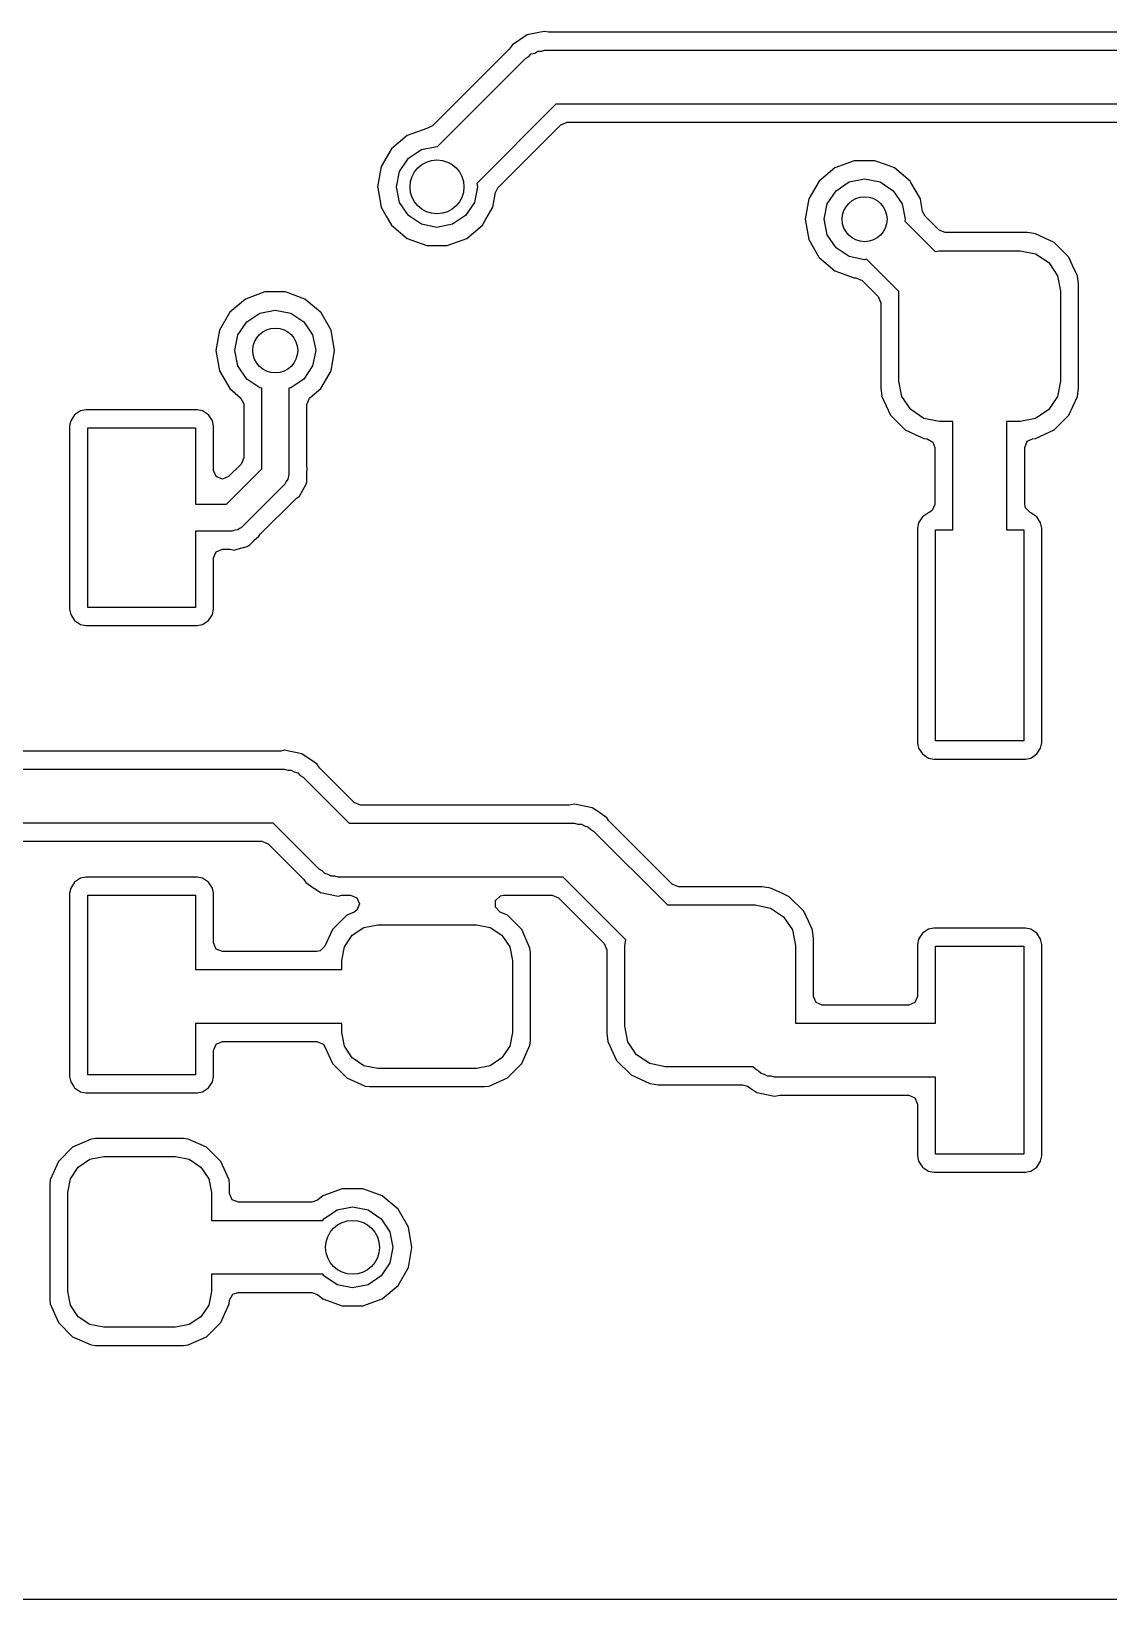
# Model space of a CAD drawing. Extents: x 1.12 to 2.49, y -4.71 to -3.25.
# Drawn here: x 1.2847 to 1.5208, y -4.7099 to -4.3663 of the extents above; entities that cross this region are included whole.
import ezdxf

# ---------------------------------------------------------------- set-up
doc = ezdxf.new("R2010")
doc.units = 0
doc.header["$MEASUREMENT"] = 0
doc.layers.add('BLACK', color=7, linetype='CONTINUOUS')

msp = doc.modelspace()

# ---------------------------------------------------------------- linework, layer by layer
at = {"layer": 'BLACK', "linetype": 'CONTINUOUS'}
for p, q in [((1.39013, -4.36927), (1.38969, -4.36993)), ((1.3934, -4.36709), (1.39013, -4.36927)), ((1.39013, -4.36927), (1.39013, -4.36927)), ((1.39627, -4.36652), (1.3934, -4.36709)), ((1.39724, -4.36632), (1.39627, -4.36652)), ((1.39803, -4.36648), (1.39724, -4.36632)), ((1.39724, -4.36632), (1.39724, -4.36632)), ((1.39841, -4.36652), (1.39803, -4.36648)), ((1.66855, -4.36652), (1.39841, -4.36652)), ((1.38945, -4.37023), (1.37266, -4.38701)), ((1.37372, -4.39155), (1.39307, -4.3722)), ((1.38969, -4.36993), (1.38945, -4.37023)), ((1.39307, -4.3722), (1.39374, -4.37181)), ((1.39374, -4.37181), (1.39429, -4.37126)), ((1.39429, -4.37126), (1.39504, -4.37106)), ((1.39504, -4.37106), (1.39572, -4.37067)), ((1.39572, -4.37067), (1.39649, -4.37067)), ((1.39649, -4.37067), (1.39724, -4.37047)), ((1.39724, -4.37047), (1.69409, -4.37047)), ((1.39969, -4.38228), (1.38233, -4.39964)), ((1.69165, -4.38228), (1.39969, -4.38228)), ((1.38695, -4.40062), (1.40076, -4.38681)), ((1.40076, -4.38681), (1.40213, -4.38624)), ((1.40213, -4.38624), (1.68921, -4.38624)), ((1.36712, -4.38912), (1.36365, -4.39203)), ((1.37136, -4.38758), (1.36712, -4.38912)), ((1.37153, -4.38755), (1.37136, -4.38758)), ((1.37266, -4.38701), (1.37152, -4.38749)), ((1.37152, -4.38749), (1.37153, -4.38755)), ((1.36365, -4.39203), (1.36139, -4.39594)), ((1.36365, -4.39203), (1.36365, -4.39203)), ((1.36736, -4.39413), (1.37023, -4.39221)), ((1.37023, -4.39221), (1.37362, -4.39154)), ((1.37362, -4.39154), (1.37372, -4.39155)), ((1.36139, -4.39594), (1.36061, -4.40038)), ((1.36476, -4.40039), (1.36544, -4.397)), ((1.36544, -4.397), (1.36736, -4.39413)), ((1.46082, -4.39621), (1.45735, -4.39912)), ((1.46506, -4.39467), (1.46082, -4.39621)), ((1.46958, -4.39467), (1.46506, -4.39467)), ((1.47189, -4.3955), (1.46958, -4.39467)), ((1.47383, -4.39621), (1.47189, -4.3955)), ((1.47533, -4.39747), (1.47383, -4.39621)), ((1.36061, -4.40038), (1.36061, -4.40039)), ((1.36061, -4.40039), (1.36065, -4.40062)), ((1.36544, -4.40378), (1.36476, -4.40039)), ((1.38248, -4.40039), (1.38181, -4.40378)), ((1.38233, -4.39964), (1.38248, -4.40039)), ((1.45735, -4.39912), (1.45509, -4.40303)), ((1.45735, -4.39912), (1.45735, -4.39912)), ((1.46106, -4.40122), (1.46393, -4.3993)), ((1.46393, -4.3993), (1.46732, -4.39862)), ((1.46732, -4.39862), (1.47071, -4.3993)), ((1.47071, -4.3993), (1.47359, -4.40122)), ((1.47729, -4.39912), (1.47533, -4.39747)), ((1.47747, -4.39943), (1.47729, -4.39912)), ((1.47955, -4.40303), (1.47747, -4.39943)), ((1.36065, -4.40062), (1.36139, -4.40484)), ((1.36736, -4.40666), (1.36544, -4.40378)), ((1.38181, -4.40378), (1.37989, -4.40666)), ((1.38585, -4.40484), (1.38641, -4.40165)), ((1.38641, -4.40165), (1.38695, -4.40062)), ((1.45509, -4.40303), (1.45431, -4.40748)), ((1.45914, -4.40409), (1.46106, -4.40122)), ((1.47359, -4.40122), (1.47551, -4.40409)), ((1.47965, -4.40361), (1.47955, -4.40303)), ((1.47955, -4.40303), (1.47955, -4.40303)), ((1.47955, -4.40303), (1.47955, -4.40303)), ((1.48003, -4.40575), (1.47965, -4.40361)), ((1.36139, -4.40484), (1.36251, -4.40678)), ((1.36251, -4.40678), (1.36365, -4.40876)), ((1.37023, -4.40858), (1.36736, -4.40666)), ((1.37989, -4.40666), (1.37701, -4.40858)), ((1.38359, -4.40876), (1.38433, -4.40748)), ((1.38433, -4.40748), (1.38585, -4.40484)), ((1.45431, -4.40748), (1.45509, -4.41193)), ((1.45846, -4.40748), (1.45914, -4.40409)), ((1.45914, -4.41087), (1.45846, -4.40748)), ((1.47551, -4.40409), (1.47618, -4.40748)), ((1.47618, -4.40748), (1.4761, -4.4079)), ((1.48057, -4.40678), (1.48003, -4.40575)), ((1.48364, -4.40985), (1.48057, -4.40678)), ((1.36365, -4.40876), (1.36712, -4.41166)), ((1.37362, -4.40925), (1.37023, -4.40858)), ((1.37701, -4.40858), (1.37362, -4.40925)), ((1.38013, -4.41166), (1.38359, -4.40876)), ((1.46106, -4.41374), (1.45914, -4.41087)), ((1.4761, -4.4079), (1.48275, -4.41456)), ((1.485, -4.41041), (1.48364, -4.40985)), ((1.5029, -4.41041), (1.485, -4.41041)), ((1.50439, -4.41061), (1.5029, -4.41041)), ((1.5029, -4.41041), (1.5029, -4.41041)), ((1.50477, -4.41066), (1.50439, -4.41061)), ((1.50886, -4.41257), (1.50477, -4.41066)), ((1.50477, -4.41066), (1.50477, -4.41066)), ((1.36712, -4.41166), (1.37136, -4.41321)), ((1.37136, -4.41321), (1.37136, -4.41321)), ((1.37136, -4.41321), (1.37588, -4.41321)), ((1.37588, -4.41321), (1.38013, -4.41166)), ((1.37588, -4.41321), (1.37588, -4.41321)), ((1.45509, -4.41193), (1.45732, -4.41578)), ((1.46393, -4.41566), (1.46106, -4.41374)), ((1.51206, -4.41576), (1.50886, -4.41257)), ((1.50886, -4.41257), (1.50886, -4.41257)), ((1.45732, -4.41578), (1.45735, -4.41584)), ((1.45735, -4.41584), (1.46082, -4.41875)), ((1.46732, -4.41634), (1.46393, -4.41566)), ((1.46775, -4.41625), (1.46732, -4.41634)), ((1.47482, -4.42333), (1.46775, -4.41625)), ((1.48275, -4.41456), (1.48368, -4.41437)), ((1.48368, -4.41437), (1.5014, -4.41437)), ((1.5014, -4.41437), (1.50479, -4.41504)), ((1.50479, -4.41504), (1.50766, -4.41696)), ((1.50766, -4.41696), (1.50958, -4.41984)), ((1.5129, -4.41758), (1.51206, -4.41576)), ((1.51206, -4.41576), (1.51206, -4.41576)), ((1.51206, -4.41576), (1.51206, -4.41576)), ((1.51382, -4.41955), (1.5129, -4.41758)), ((1.46082, -4.41875), (1.46506, -4.4203)), ((1.46506, -4.4203), (1.46539, -4.4203)), ((1.46539, -4.4203), (1.46676, -4.42086)), ((1.46676, -4.42086), (1.4703, -4.42441)), ((1.50958, -4.41984), (1.51026, -4.42323)), ((1.51397, -4.41986), (1.51382, -4.41955)), ((1.51421, -4.42173), (1.51397, -4.41986)), ((1.33593, -4.42341), (1.33168, -4.42495)), ((1.34045, -4.42341), (1.33593, -4.42341)), ((1.3447, -4.42495), (1.34045, -4.42341)), ((1.4703, -4.42441), (1.47087, -4.42577)), ((1.47482, -4.44291), (1.47482, -4.42333)), ((1.51026, -4.42323), (1.51026, -4.44291)), ((1.51421, -4.44441), (1.51421, -4.42173)), ((1.32822, -4.42786), (1.32596, -4.43177)), ((1.33168, -4.42495), (1.32822, -4.42786)), ((1.32822, -4.42786), (1.32822, -4.42786)), ((1.33193, -4.42996), (1.3348, -4.42804)), ((1.3348, -4.42804), (1.33819, -4.42736)), ((1.33819, -4.42736), (1.34158, -4.42804)), ((1.34158, -4.42804), (1.34445, -4.42996)), ((1.34804, -4.42776), (1.3447, -4.42495)), ((1.34816, -4.42786), (1.34804, -4.42776)), ((1.34843, -4.42833), (1.34816, -4.42786)), ((1.47087, -4.42577), (1.47087, -4.44441)), ((1.33, -4.43283), (1.33193, -4.42996)), ((1.34445, -4.42996), (1.34637, -4.43283)), ((1.35042, -4.43177), (1.34843, -4.42833)), ((1.32596, -4.43177), (1.32518, -4.43622)), ((1.32933, -4.43622), (1.33, -4.43283)), ((1.34637, -4.43283), (1.34705, -4.43622)), ((1.3512, -4.43622), (1.35042, -4.43177)), ((1.35042, -4.43177), (1.35042, -4.43177)), ((1.35042, -4.43177), (1.35042, -4.43177)), ((1.32518, -4.43622), (1.32596, -4.44067)), ((1.33, -4.43961), (1.32933, -4.43622)), ((1.34705, -4.43622), (1.34637, -4.43961)), ((1.35042, -4.44067), (1.3512, -4.43622)), ((1.32596, -4.44067), (1.32822, -4.44458)), ((1.33193, -4.44248), (1.33, -4.43961)), ((1.34637, -4.43961), (1.34445, -4.44248)), ((1.34816, -4.44458), (1.35042, -4.44067)), ((1.32822, -4.44458), (1.32822, -4.44458)), ((1.32822, -4.44458), (1.33059, -4.44657)), ((1.3348, -4.4444), (1.33193, -4.44248)), ((1.33524, -4.44449), (1.3348, -4.4444)), ((1.33524, -4.46216), (1.33524, -4.44449)), ((1.34158, -4.4444), (1.34114, -4.44449)), ((1.34114, -4.44449), (1.34114, -4.46339)), ((1.34445, -4.44248), (1.34158, -4.4444)), ((1.34579, -4.44657), (1.34816, -4.44458)), ((1.34816, -4.44458), (1.34816, -4.44458)), ((1.34816, -4.44458), (1.34816, -4.44458)), ((1.47087, -4.44441), (1.47087, -4.44441)), ((1.47087, -4.44441), (1.47111, -4.44628)), ((1.4755, -4.4463), (1.47482, -4.44291)), ((1.51026, -4.44291), (1.50958, -4.4463)), ((1.51397, -4.44628), (1.51421, -4.44441)), ((1.33059, -4.44657), (1.33127, -4.44788)), ((1.33127, -4.44788), (1.33128, -4.44805)), ((1.33128, -4.44805), (1.33128, -4.45972)), ((1.3451, -4.44805), (1.34566, -4.44669)), ((1.3451, -4.46149), (1.3451, -4.44805)), ((1.34566, -4.44669), (1.34579, -4.44657)), ((1.47111, -4.44628), (1.47302, -4.45038)), ((1.47742, -4.44918), (1.4755, -4.4463)), ((1.50958, -4.4463), (1.50766, -4.44918)), ((1.51206, -4.45038), (1.51397, -4.44628)), ((1.29336, -4.45161), (1.29313, -4.45276)), ((1.29423, -4.4503), (1.29336, -4.45161)), ((1.29336, -4.45161), (1.29336, -4.45161)), ((1.29554, -4.44942), (1.29423, -4.4503)), ((1.2967, -4.44919), (1.29554, -4.44942)), ((1.29554, -4.44942), (1.29554, -4.44942)), ((1.29554, -4.44942), (1.29554, -4.44942)), ((1.29554, -4.44942), (1.29554, -4.44942)), ((1.3211, -4.44919), (1.2967, -4.44919)), ((1.2967, -4.44919), (1.2967, -4.44919)), ((1.2967, -4.44919), (1.2967, -4.44919)), ((1.32225, -4.44942), (1.3211, -4.44919)), ((1.32356, -4.4503), (1.32225, -4.44942)), ((1.32444, -4.45161), (1.32356, -4.4503)), ((1.32467, -4.45276), (1.32444, -4.45161)), ((1.32444, -4.45161), (1.32444, -4.45161)), ((1.32444, -4.45161), (1.32444, -4.45161)), ((1.47302, -4.45038), (1.47302, -4.45038)), ((1.47302, -4.45038), (1.47622, -4.45357)), ((1.48029, -4.4511), (1.47742, -4.44918)), ((1.48368, -4.45177), (1.48029, -4.4511)), ((1.48663, -4.45177), (1.48368, -4.45177)), ((1.48663, -4.4755), (1.48663, -4.45177)), ((1.5014, -4.45177), (1.49844, -4.45177)), ((1.49844, -4.45177), (1.49844, -4.4755)), ((1.50479, -4.4511), (1.5014, -4.45177)), ((1.50766, -4.44918), (1.50479, -4.4511)), ((1.50886, -4.45357), (1.51206, -4.45038)), ((1.29313, -4.45276), (1.29313, -4.49291)), ((1.29709, -4.49252), (1.29709, -4.45315)), ((1.29709, -4.45315), (1.32071, -4.45315)), ((1.32071, -4.45315), (1.32071, -4.46988)), ((1.32467, -4.46248), (1.32467, -4.45276)), ((1.32467, -4.45276), (1.32467, -4.45276)), ((1.47622, -4.45357), (1.47622, -4.45357)), ((1.47622, -4.45357), (1.47622, -4.45357)), ((1.47622, -4.45357), (1.48031, -4.45548)), ((1.48031, -4.45548), (1.481, -4.45557)), ((1.481, -4.45557), (1.48228, -4.45631)), ((1.50297, -4.45612), (1.50408, -4.45557)), ((1.50408, -4.45557), (1.50477, -4.45548)), ((1.50477, -4.45548), (1.50886, -4.45357)), ((1.48228, -4.45631), (1.48268, -4.45749)), ((1.48268, -4.45749), (1.48268, -4.46993)), ((1.5024, -4.45749), (1.50297, -4.45612)), ((1.5024, -4.46994), (1.5024, -4.45749)), ((1.32752, -4.46988), (1.33524, -4.46216)), ((1.33071, -4.46109), (1.32796, -4.46384)), ((1.33128, -4.45972), (1.33071, -4.46109)), ((1.34518, -4.46187), (1.3451, -4.46149)), ((1.34513, -4.463), (1.34519, -4.4621)), ((1.34519, -4.4621), (1.34515, -4.46187)), ((1.34515, -4.46187), (1.34518, -4.46187)), ((1.34519, -4.4621), (1.34519, -4.4621)), ((1.32523, -4.46384), (1.32467, -4.46248)), ((1.32659, -4.46441), (1.32523, -4.46384)), ((1.32796, -4.46384), (1.32659, -4.46441)), ((1.34028, -4.46547), (1.33083, -4.47492)), ((1.34055, -4.46489), (1.34028, -4.46547)), ((1.34096, -4.4644), (1.34055, -4.46489)), ((1.34108, -4.46376), (1.34096, -4.4644)), ((1.34113, -4.46364), (1.34108, -4.46376)), ((1.34114, -4.46339), (1.34111, -4.46357)), ((1.34111, -4.46357), (1.34113, -4.46364)), ((1.3443, -4.46664), (1.34498, -4.4655)), ((1.34498, -4.4655), (1.34505, -4.4653)), ((1.34498, -4.4655), (1.34498, -4.4655)), ((1.34498, -4.4655), (1.34498, -4.4655)), ((1.34505, -4.4653), (1.3451, -4.46509)), ((1.3451, -4.46357), (1.34513, -4.463)), ((1.3451, -4.46362), (1.3451, -4.46357)), ((1.3451, -4.46509), (1.3451, -4.46362)), ((1.33497, -4.47638), (1.34251, -4.46884)), ((1.34251, -4.46884), (1.34277, -4.46862)), ((1.34277, -4.46862), (1.34352, -4.4681)), ((1.34352, -4.4681), (1.3442, -4.46681)), ((1.3442, -4.46681), (1.34423, -4.46676)), ((1.34423, -4.46676), (1.3443, -4.46664)), ((1.32071, -4.46988), (1.32752, -4.46988)), ((1.48002, -4.47265), (1.47915, -4.47396)), ((1.48133, -4.47177), (1.48002, -4.47265)), ((1.48149, -4.47171), (1.48133, -4.47177)), ((1.48211, -4.47129), (1.48149, -4.47171)), ((1.48268, -4.46993), (1.48211, -4.47129)), ((1.50255, -4.47068), (1.5024, -4.46994)), ((1.50359, -4.47173), (1.50255, -4.47068)), ((1.50371, -4.47177), (1.50359, -4.47173)), ((1.50502, -4.47265), (1.50371, -4.47177)), ((1.50589, -4.47396), (1.50502, -4.47265)), ((1.32874, -4.47579), (1.32071, -4.47579)), ((1.32071, -4.47579), (1.32071, -4.49252)), ((1.32935, -4.47557), (1.32874, -4.47579)), ((1.32999, -4.47551), (1.32935, -4.47557)), ((1.33052, -4.47514), (1.32999, -4.47551)), ((1.33064, -4.4751), (1.33052, -4.47514)), ((1.33068, -4.47503), (1.33064, -4.4751)), ((1.33083, -4.47492), (1.33068, -4.47503)), ((1.47915, -4.47396), (1.47892, -4.47511)), ((1.47892, -4.47511), (1.47892, -4.52215)), ((1.47915, -4.47396), (1.47915, -4.47396)), ((1.48287, -4.52176), (1.48287, -4.4755)), ((1.48287, -4.4755), (1.48663, -4.4755)), ((1.49844, -4.4755), (1.50217, -4.4755)), ((1.50217, -4.4755), (1.50217, -4.52176)), ((1.50612, -4.47511), (1.50589, -4.47396)), ((1.50589, -4.47396), (1.50589, -4.47396)), ((1.50589, -4.47396), (1.50589, -4.47396)), ((1.50612, -4.52215), (1.50612, -4.47511)), ((1.32917, -4.47994), (1.33057, -4.4795)), ((1.33057, -4.4795), (1.33062, -4.47949)), ((1.33062, -4.47949), (1.33205, -4.47914)), ((1.33205, -4.47914), (1.33224, -4.47904)), ((1.33205, -4.47914), (1.33205, -4.47914)), ((1.33224, -4.47904), (1.33242, -4.47892)), ((1.33242, -4.47892), (1.33259, -4.47876)), ((1.33259, -4.47876), (1.33346, -4.47789)), ((1.33346, -4.47789), (1.3335, -4.47785)), ((1.3335, -4.47785), (1.3346, -4.47688)), ((1.3346, -4.47688), (1.33473, -4.47668)), ((1.3346, -4.47688), (1.3346, -4.47688)), ((1.33473, -4.47668), (1.33476, -4.4767)), ((1.33476, -4.4767), (1.33497, -4.47638)), ((1.32467, -4.48167), (1.32523, -4.48031)), ((1.32467, -4.49291), (1.32467, -4.48167)), ((1.32523, -4.48031), (1.32659, -4.47974)), ((1.32659, -4.47974), (1.32794, -4.47974)), ((1.32794, -4.47974), (1.32828, -4.47978)), ((1.32828, -4.47978), (1.32917, -4.47994)), ((1.32917, -4.47994), (1.32917, -4.47994)), ((1.32917, -4.47994), (1.32917, -4.47994)), ((1.29313, -4.49291), (1.29336, -4.49406)), ((1.29313, -4.49291), (1.29313, -4.49291)), ((1.32071, -4.49252), (1.29709, -4.49252)), ((1.32444, -4.49406), (1.32467, -4.49291)), ((1.29336, -4.49406), (1.29336, -4.49406)), ((1.29336, -4.49406), (1.29336, -4.49406)), ((1.29336, -4.49406), (1.29336, -4.49406)), ((1.29336, -4.49406), (1.29423, -4.49537)), ((1.29423, -4.49537), (1.29423, -4.49537)), ((1.29423, -4.49537), (1.29554, -4.49625)), ((1.29554, -4.49625), (1.2967, -4.49648)), ((1.2967, -4.49648), (1.3211, -4.49648)), ((1.3211, -4.49648), (1.32225, -4.49625)), ((1.32225, -4.49625), (1.32356, -4.49537)), ((1.32356, -4.49537), (1.32444, -4.49406)), ((1.339, -4.524), (1.26118, -4.524)), ((1.33937, -4.52396), (1.339, -4.524)), ((1.34016, -4.5238), (1.33937, -4.52396)), ((1.34401, -4.52457), (1.34016, -4.5238)), ((1.34016, -4.5238), (1.34016, -4.5238)), ((1.47892, -4.52215), (1.47892, -4.52215)), ((1.47892, -4.52215), (1.47915, -4.52331)), ((1.47915, -4.52331), (1.47915, -4.52331)), ((1.47915, -4.52331), (1.47915, -4.52331)), ((1.47915, -4.52331), (1.47915, -4.52331)), ((1.47915, -4.52331), (1.47999, -4.52457)), ((1.50217, -4.52176), (1.48287, -4.52176)), ((1.50502, -4.52461), (1.50589, -4.52331)), ((1.50589, -4.52331), (1.50612, -4.52215)), ((1.50612, -4.52215), (1.50612, -4.52215)), ((1.34518, -4.52535), (1.34401, -4.52457)), ((1.34727, -4.52675), (1.34518, -4.52535)), ((1.34518, -4.52535), (1.34518, -4.52535)), ((1.34771, -4.52741), (1.34727, -4.52675)), ((1.34727, -4.52675), (1.34727, -4.52675)), ((1.34795, -4.52771), (1.34771, -4.52741)), ((1.35549, -4.53524), (1.34795, -4.52771)), ((1.47999, -4.52457), (1.48002, -4.52461)), ((1.48002, -4.52461), (1.48133, -4.52549)), ((1.48133, -4.52549), (1.48248, -4.52572)), ((1.48248, -4.52572), (1.50256, -4.52572)), ((1.50256, -4.52572), (1.50371, -4.52549)), ((1.50371, -4.52549), (1.50502, -4.52461)), ((1.25875, -4.52795), (1.34016, -4.52795)), ((1.34016, -4.52795), (1.34091, -4.52815)), ((1.34091, -4.52815), (1.34169, -4.52815)), ((1.34169, -4.52815), (1.34236, -4.52854)), ((1.34236, -4.52854), (1.34311, -4.52874)), ((1.34311, -4.52874), (1.34366, -4.52929)), ((1.34366, -4.52929), (1.34433, -4.52968)), ((1.34433, -4.52968), (1.35441, -4.53976)), ((1.35685, -4.53581), (1.35549, -4.53524)), ((1.40258, -4.53581), (1.35685, -4.53581)), ((1.40296, -4.53577), (1.40258, -4.53581)), ((1.40374, -4.53561), (1.40296, -4.53577)), ((1.40759, -4.53638), (1.40374, -4.53561)), ((1.40374, -4.53561), (1.40374, -4.53561)), ((1.40876, -4.53716), (1.40759, -4.53638)), ((1.41085, -4.53856), (1.40876, -4.53716)), ((1.40876, -4.53716), (1.40876, -4.53716)), ((1.33771, -4.53976), (1.2563, -4.53976)), ((1.34779, -4.54985), (1.33771, -4.53976)), ((1.35441, -4.53976), (1.40374, -4.53976)), ((1.40374, -4.53976), (1.40449, -4.53996)), ((1.40449, -4.53996), (1.40527, -4.53996)), ((1.40527, -4.53996), (1.40594, -4.54035)), ((1.40594, -4.54035), (1.40669, -4.54055)), ((1.40669, -4.54055), (1.40724, -4.5411)), ((1.40724, -4.5411), (1.40792, -4.54149)), ((1.4113, -4.53922), (1.41085, -4.53856)), ((1.41085, -4.53856), (1.41085, -4.53856)), ((1.41154, -4.53952), (1.4113, -4.53922)), ((1.42517, -4.55316), (1.41154, -4.53952)), ((1.25746, -4.54372), (1.33527, -4.54372)), ((1.33527, -4.54372), (1.33664, -4.54429)), ((1.33664, -4.54429), (1.34417, -4.55182)), ((1.40792, -4.54149), (1.4241, -4.55768)), ((1.2967, -4.55156), (1.29554, -4.55178)), ((1.3211, -4.55156), (1.2967, -4.55156)), ((1.2967, -4.55156), (1.2967, -4.55156)), ((1.2967, -4.55156), (1.2967, -4.55156)), ((1.32225, -4.55178), (1.3211, -4.55156)), ((1.34847, -4.55023), (1.34779, -4.54985)), ((1.34902, -4.55078), (1.34847, -4.55023)), ((1.34977, -4.55098), (1.34902, -4.55078)), ((1.35044, -4.55137), (1.34977, -4.55098)), ((1.35122, -4.55137), (1.35044, -4.55137)), ((1.35197, -4.55157), (1.35122, -4.55137)), ((1.40129, -4.55157), (1.35197, -4.55157)), ((1.41501, -4.56529), (1.40129, -4.55157)), ((1.29336, -4.55397), (1.29313, -4.55512)), ((1.29313, -4.55512), (1.29313, -4.59527)), ((1.29423, -4.55266), (1.29336, -4.55397)), ((1.29336, -4.55397), (1.29336, -4.55397)), ((1.29554, -4.55178), (1.29423, -4.55266)), ((1.29554, -4.55178), (1.29554, -4.55178)), ((1.29554, -4.55178), (1.29554, -4.55178)), ((1.29554, -4.55178), (1.29554, -4.55178)), ((1.32356, -4.55266), (1.32225, -4.55178)), ((1.32444, -4.55397), (1.32356, -4.55266)), ((1.32467, -4.55512), (1.32444, -4.55397)), ((1.32444, -4.55397), (1.32444, -4.55397)), ((1.32444, -4.55397), (1.32444, -4.55397)), ((1.32467, -4.56596), (1.32467, -4.55512)), ((1.32467, -4.55512), (1.32467, -4.55512)), ((1.34417, -4.55182), (1.34441, -4.55211)), ((1.34441, -4.55211), (1.34486, -4.55278)), ((1.34486, -4.55278), (1.34663, -4.55397)), ((1.34663, -4.55397), (1.34695, -4.55418)), ((1.34695, -4.55418), (1.34812, -4.55496)), ((1.34812, -4.55496), (1.34812, -4.55496)), ((1.34812, -4.55496), (1.35197, -4.55572)), ((1.42654, -4.55372), (1.42517, -4.55316)), ((1.44481, -4.55372), (1.42654, -4.55372)), ((1.4463, -4.55392), (1.44481, -4.55372)), ((1.44481, -4.55372), (1.44481, -4.55372)), ((1.44668, -4.55397), (1.4463, -4.55392)), ((1.44915, -4.55512), (1.44668, -4.55397)), ((1.45077, -4.55588), (1.44915, -4.55512)), ((1.29709, -4.59488), (1.29709, -4.55551)), ((1.29709, -4.55551), (1.32071, -4.55551)), ((1.32071, -4.55551), (1.32071, -4.57185)), ((1.35197, -4.55572), (1.35275, -4.55557)), ((1.35197, -4.55572), (1.35197, -4.55572)), ((1.35197, -4.55572), (1.35197, -4.55572)), ((1.35275, -4.55557), (1.35313, -4.55553)), ((1.35313, -4.55553), (1.3547, -4.55553)), ((1.3547, -4.55553), (1.35606, -4.5561)), ((1.35606, -4.5561), (1.35662, -4.55746)), ((1.35662, -4.55746), (1.35606, -4.55882)), ((1.38642, -4.55816), (1.38645, -4.55668)), ((1.38744, -4.55923), (1.38642, -4.55816)), ((1.38645, -4.55668), (1.38752, -4.55566)), ((1.38752, -4.55566), (1.38822, -4.55553)), ((1.38822, -4.55553), (1.39886, -4.55553)), ((1.39886, -4.55553), (1.40022, -4.5561)), ((1.40022, -4.5561), (1.41024, -4.56612)), ((1.4241, -4.55768), (1.44331, -4.55768)), ((1.44331, -4.55768), (1.4467, -4.55835)), ((1.4467, -4.55835), (1.44957, -4.56027)), ((1.45397, -4.55907), (1.45077, -4.55588)), ((1.45077, -4.55588), (1.45077, -4.55588)), ((1.35383, -4.55995), (1.3507, -4.56308)), ((1.35547, -4.55923), (1.35383, -4.55995)), ((1.35606, -4.55882), (1.35547, -4.55923)), ((1.35762, -4.56261), (1.36063, -4.56201)), ((1.36063, -4.56201), (1.38228, -4.56201)), ((1.38228, -4.56201), (1.3853, -4.56261)), ((1.38909, -4.55995), (1.38744, -4.55923)), ((1.39221, -4.56308), (1.38909, -4.55995)), ((1.38909, -4.55995), (1.38909, -4.55995)), ((1.44957, -4.56027), (1.45149, -4.56315)), ((1.45499, -4.56126), (1.45397, -4.55907)), ((1.45397, -4.55907), (1.45397, -4.55907)), ((1.45397, -4.55907), (1.45397, -4.55907)), ((1.4558, -4.563), (1.45499, -4.56126)), ((1.3507, -4.56308), (1.34908, -4.56674)), ((1.35336, -4.56687), (1.35506, -4.56431)), ((1.35506, -4.56431), (1.35762, -4.56261)), ((1.3853, -4.56261), (1.38785, -4.56431)), ((1.38785, -4.56431), (1.38956, -4.56687)), ((1.394, -4.56713), (1.39221, -4.56308)), ((1.39221, -4.56308), (1.39221, -4.56308)), ((1.39221, -4.56308), (1.39221, -4.56308)), ((1.41476, -4.56654), (1.41501, -4.56529)), ((1.45149, -4.56315), (1.45217, -4.56654)), ((1.45588, -4.56317), (1.4558, -4.563)), ((1.45612, -4.56503), (1.45588, -4.56317)), ((1.45612, -4.57771), (1.45612, -4.56503)), ((1.45612, -4.56503), (1.45612, -4.56503)), ((1.47915, -4.56518), (1.47892, -4.56633)), ((1.48002, -4.56387), (1.47915, -4.56518)), ((1.47915, -4.56518), (1.47915, -4.56518)), ((1.48133, -4.563), (1.48002, -4.56387)), ((1.48248, -4.56277), (1.48133, -4.563)), ((1.48133, -4.563), (1.48133, -4.563)), ((1.48133, -4.563), (1.48133, -4.563)), ((1.48133, -4.563), (1.48133, -4.563)), ((1.50256, -4.56277), (1.48248, -4.56277)), ((1.48248, -4.56277), (1.48248, -4.56277)), ((1.48248, -4.56277), (1.48248, -4.56277)), ((1.50371, -4.563), (1.50256, -4.56277)), ((1.50502, -4.56387), (1.50371, -4.563)), ((1.50589, -4.56518), (1.50502, -4.56387)), ((1.50612, -4.56633), (1.50589, -4.56518)), ((1.50589, -4.56518), (1.50589, -4.56518)), ((1.50589, -4.56518), (1.50589, -4.56518)), ((1.32523, -4.56733), (1.32467, -4.56596)), ((1.32659, -4.56789), (1.32523, -4.56733)), ((1.34732, -4.56789), (1.32659, -4.56789)), ((1.34801, -4.56776), (1.34732, -4.56789)), ((1.34908, -4.56674), (1.34801, -4.56776)), ((1.35276, -4.56988), (1.35336, -4.56687)), ((1.38956, -4.56687), (1.39016, -4.56988)), ((1.39411, -4.56812), (1.394, -4.56713)), ((1.39411, -4.5874), (1.39411, -4.56812)), ((1.41024, -4.56612), (1.41081, -4.56748)), ((1.41081, -4.56748), (1.41081, -4.58575)), ((1.41476, -4.58425), (1.41476, -4.56654)), ((1.45217, -4.56654), (1.45217, -4.58359)), ((1.47892, -4.56633), (1.47892, -4.57771)), ((1.48287, -4.58359), (1.48287, -4.56672)), ((1.48287, -4.56672), (1.50217, -4.56672)), ((1.50217, -4.56672), (1.50217, -4.61227)), ((1.50612, -4.61266), (1.50612, -4.56633)), ((1.32071, -4.57185), (1.35276, -4.57185)), ((1.35276, -4.57185), (1.35276, -4.56988)), ((1.39016, -4.56988), (1.39016, -4.58563)), ((1.45669, -4.57907), (1.45612, -4.57771)), ((1.45805, -4.57964), (1.45669, -4.57907)), ((1.47835, -4.57907), (1.47699, -4.57964)), ((1.47892, -4.57771), (1.47835, -4.57907)), ((1.47699, -4.57964), (1.45805, -4.57964)), ((1.35276, -4.58366), (1.32071, -4.58366)), ((1.32071, -4.58366), (1.32071, -4.59488)), ((1.35276, -4.58563), (1.35276, -4.58366)), ((1.35336, -4.58864), (1.35276, -4.58563)), ((1.39016, -4.58563), (1.38956, -4.58864)), ((1.41081, -4.58575), (1.41081, -4.58575)), ((1.41081, -4.58575), (1.41105, -4.58762)), ((1.41544, -4.58764), (1.41476, -4.58425)), ((1.45217, -4.58359), (1.48287, -4.58359)), ((1.32467, -4.58955), (1.32523, -4.58818)), ((1.32467, -4.59527), (1.32467, -4.58955)), ((1.32523, -4.58818), (1.32659, -4.58762)), ((1.32659, -4.58762), (1.34732, -4.58762)), ((1.34732, -4.58762), (1.34868, -4.58818)), ((1.34868, -4.58818), (1.34908, -4.58877)), ((1.34908, -4.58877), (1.3507, -4.59243)), ((1.35506, -4.5912), (1.35336, -4.58864)), ((1.38956, -4.58864), (1.38785, -4.5912)), ((1.39221, -4.59243), (1.394, -4.58839)), ((1.394, -4.58839), (1.39411, -4.5874)), ((1.41105, -4.58762), (1.41296, -4.59172)), ((1.41736, -4.59052), (1.41544, -4.58764)), ((1.3507, -4.59243), (1.35383, -4.59556)), ((1.35762, -4.5929), (1.35506, -4.5912)), ((1.36063, -4.5935), (1.35762, -4.5929)), ((1.3853, -4.5929), (1.38228, -4.5935)), ((1.38785, -4.5912), (1.3853, -4.5929)), ((1.38909, -4.59556), (1.39221, -4.59243)), ((1.41296, -4.59172), (1.41296, -4.59172)), ((1.41296, -4.59172), (1.41616, -4.59491)), ((1.42023, -4.59244), (1.41736, -4.59052)), ((1.42362, -4.59311), (1.42023, -4.59244)), ((1.29313, -4.59527), (1.29313, -4.59527)), ((1.29313, -4.59527), (1.29336, -4.59643)), ((1.29336, -4.59643), (1.29336, -4.59643)), ((1.29336, -4.59643), (1.29336, -4.59643)), ((1.29336, -4.59643), (1.29336, -4.59643)), ((1.29336, -4.59643), (1.29406, -4.59747)), ((1.32071, -4.59488), (1.29709, -4.59488)), ((1.32356, -4.59773), (1.32444, -4.59643)), ((1.32444, -4.59643), (1.32467, -4.59527)), ((1.35383, -4.59556), (1.35787, -4.59735)), ((1.38228, -4.5935), (1.36063, -4.5935)), ((1.38504, -4.59735), (1.38909, -4.59556)), ((1.41616, -4.59491), (1.41616, -4.59491)), ((1.41616, -4.59491), (1.41616, -4.59491)), ((1.41616, -4.59491), (1.42025, -4.59682)), ((1.44283, -4.59311), (1.42362, -4.59311)), ((1.44339, -4.59367), (1.44283, -4.59311)), ((1.44407, -4.59406), (1.44339, -4.59367)), ((1.44462, -4.59461), (1.44407, -4.59406)), ((1.44537, -4.59481), (1.44462, -4.59461)), ((1.44604, -4.5952), (1.44537, -4.59481)), ((1.44682, -4.5952), (1.44604, -4.5952)), ((1.44757, -4.5954), (1.44682, -4.5952)), ((1.48287, -4.5954), (1.44757, -4.5954)), ((1.48287, -4.61227), (1.48287, -4.5954)), ((1.29406, -4.59747), (1.29423, -4.59773)), ((1.29423, -4.59773), (1.29554, -4.59861)), ((1.29554, -4.59861), (1.2967, -4.59884)), ((1.2967, -4.59884), (1.3211, -4.59884)), ((1.3211, -4.59884), (1.32225, -4.59861)), ((1.32225, -4.59861), (1.32356, -4.59773)), ((1.35787, -4.59735), (1.35787, -4.59735)), ((1.35787, -4.59735), (1.35886, -4.59746)), ((1.35886, -4.59746), (1.38405, -4.59746)), ((1.38405, -4.59746), (1.38504, -4.59735)), ((1.42025, -4.59682), (1.42212, -4.59707)), ((1.42212, -4.59707), (1.44056, -4.59707)), ((1.44056, -4.59707), (1.44163, -4.59739)), ((1.44163, -4.59739), (1.44214, -4.59773)), ((1.44214, -4.59773), (1.44372, -4.59879)), ((1.44372, -4.59879), (1.44372, -4.59879)), ((1.44372, -4.59879), (1.44757, -4.59955)), ((1.44757, -4.59955), (1.44835, -4.5994)), ((1.44757, -4.59955), (1.44757, -4.59955)), ((1.44757, -4.59955), (1.44757, -4.59955)), ((1.44835, -4.5994), (1.44873, -4.59936)), ((1.44873, -4.59936), (1.47699, -4.59936)), ((1.47699, -4.59936), (1.47835, -4.59993)), ((1.47835, -4.59993), (1.47892, -4.60129)), ((1.47892, -4.60129), (1.47892, -4.61266)), ((1.29783, -4.60895), (1.29379, -4.61074)), ((1.29882, -4.60884), (1.29783, -4.60895)), ((1.3181, -4.60884), (1.29882, -4.60884)), ((1.29882, -4.60884), (1.29882, -4.60884)), ((1.3186, -4.6089), (1.3181, -4.60884)), ((1.3181, -4.60884), (1.3181, -4.60884)), ((1.31909, -4.60895), (1.3186, -4.6089)), ((1.32314, -4.61074), (1.31909, -4.60895)), ((1.29379, -4.61074), (1.29066, -4.61387)), ((1.29502, -4.6151), (1.29758, -4.61339)), ((1.29758, -4.61339), (1.30059, -4.6128)), ((1.30059, -4.6128), (1.31634, -4.6128)), ((1.31634, -4.6128), (1.31935, -4.61339)), ((1.31935, -4.61339), (1.32191, -4.6151)), ((1.32627, -4.61387), (1.32314, -4.61074)), ((1.32314, -4.61074), (1.32314, -4.61074)), ((1.47892, -4.61266), (1.47915, -4.61382)), ((1.50217, -4.61227), (1.48287, -4.61227)), ((1.50589, -4.61382), (1.50612, -4.61266)), ((1.29066, -4.61387), (1.28887, -4.61791)), ((1.29332, -4.61766), (1.29502, -4.6151)), ((1.32191, -4.6151), (1.32361, -4.61766)), ((1.32805, -4.61791), (1.32627, -4.61387)), ((1.32627, -4.61387), (1.32627, -4.61387)), ((1.32627, -4.61387), (1.32627, -4.61387)), ((1.47915, -4.61382), (1.47915, -4.61382)), ((1.47915, -4.61382), (1.47915, -4.61382)), ((1.47915, -4.61382), (1.47915, -4.61382)), ((1.47915, -4.61382), (1.48002, -4.61513)), ((1.48002, -4.61513), (1.48002, -4.61513)), ((1.48002, -4.61513), (1.48133, -4.616)), ((1.48133, -4.616), (1.48248, -4.61623)), ((1.48248, -4.61623), (1.50256, -4.61623)), ((1.50256, -4.61623), (1.50371, -4.616)), ((1.50371, -4.616), (1.50502, -4.61513)), ((1.50502, -4.61513), (1.50589, -4.61382)), ((1.28887, -4.61791), (1.28876, -4.6189)), ((1.28876, -4.6189), (1.28876, -4.64409)), ((1.29272, -4.62067), (1.29332, -4.61766)), ((1.32361, -4.61766), (1.32421, -4.62067)), ((1.32817, -4.6189), (1.32805, -4.61791)), ((1.32817, -4.62089), (1.32817, -4.6189)), ((1.32817, -4.6189), (1.32817, -4.6189)), ((1.35286, -4.61986), (1.34861, -4.62141)), ((1.35738, -4.61986), (1.35286, -4.61986)), ((1.36019, -4.62089), (1.35738, -4.61986)), ((1.29272, -4.64232), (1.29272, -4.62067)), ((1.32421, -4.62067), (1.32421, -4.62677)), ((1.32873, -4.62225), (1.32817, -4.62089)), ((1.3301, -4.62281), (1.32873, -4.62225)), ((1.34623, -4.62281), (1.3301, -4.62281)), ((1.34747, -4.62236), (1.34623, -4.62281)), ((1.34861, -4.62141), (1.34747, -4.62236)), ((1.35173, -4.62449), (1.35512, -4.62382)), ((1.35512, -4.62382), (1.35851, -4.62449)), ((1.36162, -4.62141), (1.36019, -4.62089)), ((1.36509, -4.62431), (1.36162, -4.62141)), ((1.32421, -4.62677), (1.34861, -4.62677)), ((1.34861, -4.62677), (1.34885, -4.62641)), ((1.34885, -4.62641), (1.35173, -4.62449)), ((1.35851, -4.62449), (1.36138, -4.62641)), ((1.36138, -4.62641), (1.3633, -4.62929)), ((1.36735, -4.62823), (1.36509, -4.62431)), ((1.36509, -4.62431), (1.36509, -4.62431)), ((1.3633, -4.62929), (1.36398, -4.63268)), ((1.36813, -4.63268), (1.36735, -4.62823)), ((1.36735, -4.62823), (1.36735, -4.62823)), ((1.36735, -4.62823), (1.36735, -4.62823)), ((1.36398, -4.63268), (1.3633, -4.63607)), ((1.36735, -4.63713), (1.36813, -4.63268)), ((1.3633, -4.63607), (1.36138, -4.63894)), ((1.36509, -4.64104), (1.36735, -4.63713)), ((1.34861, -4.63858), (1.32421, -4.63858)), ((1.32421, -4.63858), (1.32421, -4.64232)), ((1.34885, -4.63894), (1.34861, -4.63858)), ((1.35173, -4.64086), (1.34885, -4.63894)), ((1.35512, -4.64154), (1.35173, -4.64086)), ((1.35851, -4.64086), (1.35512, -4.64154)), ((1.36138, -4.63894), (1.35851, -4.64086)), ((1.36162, -4.64395), (1.36509, -4.64104)), ((1.28876, -4.64409), (1.28887, -4.64508)), ((1.28876, -4.64409), (1.28876, -4.64409)), ((1.29332, -4.64534), (1.29272, -4.64232)), ((1.32421, -4.64232), (1.32361, -4.64534)), ((1.32805, -4.64508), (1.32815, -4.64425)), ((1.32815, -4.64425), (1.32887, -4.64296)), ((1.32887, -4.64296), (1.33007, -4.64254)), ((1.33007, -4.64254), (1.34623, -4.64254)), ((1.34623, -4.64254), (1.34747, -4.64299)), ((1.34747, -4.64299), (1.34861, -4.64395)), ((1.34861, -4.64395), (1.35286, -4.64549)), ((1.35738, -4.64549), (1.36162, -4.64395)), ((1.28887, -4.64508), (1.29066, -4.64912)), ((1.29502, -4.64789), (1.29332, -4.64534)), ((1.29758, -4.6496), (1.29502, -4.64789)), ((1.32191, -4.64789), (1.31935, -4.6496)), ((1.32361, -4.64534), (1.32191, -4.64789)), ((1.32627, -4.64912), (1.32805, -4.64508)), ((1.35286, -4.64549), (1.35286, -4.64549)), ((1.35286, -4.64549), (1.35738, -4.64549)), ((1.35738, -4.64549), (1.35738, -4.64549)), ((1.29066, -4.64912), (1.29379, -4.65225)), ((1.30059, -4.6502), (1.29758, -4.6496)), ((1.31634, -4.6502), (1.30059, -4.6502)), ((1.31935, -4.6496), (1.31634, -4.6502)), ((1.32314, -4.65225), (1.32627, -4.64912)), ((1.29379, -4.65225), (1.29783, -4.65404)), ((1.29783, -4.65404), (1.29784, -4.65404)), ((1.29784, -4.65404), (1.29882, -4.65415)), ((1.29882, -4.65415), (1.3181, -4.65415)), ((1.3181, -4.65415), (1.31909, -4.65404)), ((1.31909, -4.65404), (1.32314, -4.65225)), ((2.43494, -4.70974), (1.17602, -4.70985))]:
    msp.add_line(p, q, dxfattribs=at)
at = {"layer": 'BLACK'}
for centre, radius in [((1.37362, -4.40039), 0.00591), ((1.46732, -4.40748), 0.00492), ((1.33819, -4.43622), 0.00492), ((1.35512, -4.63268), 0.00591)]:
    msp.add_circle(centre, radius, dxfattribs=at)

doc.saveas('drawing.dxf')
